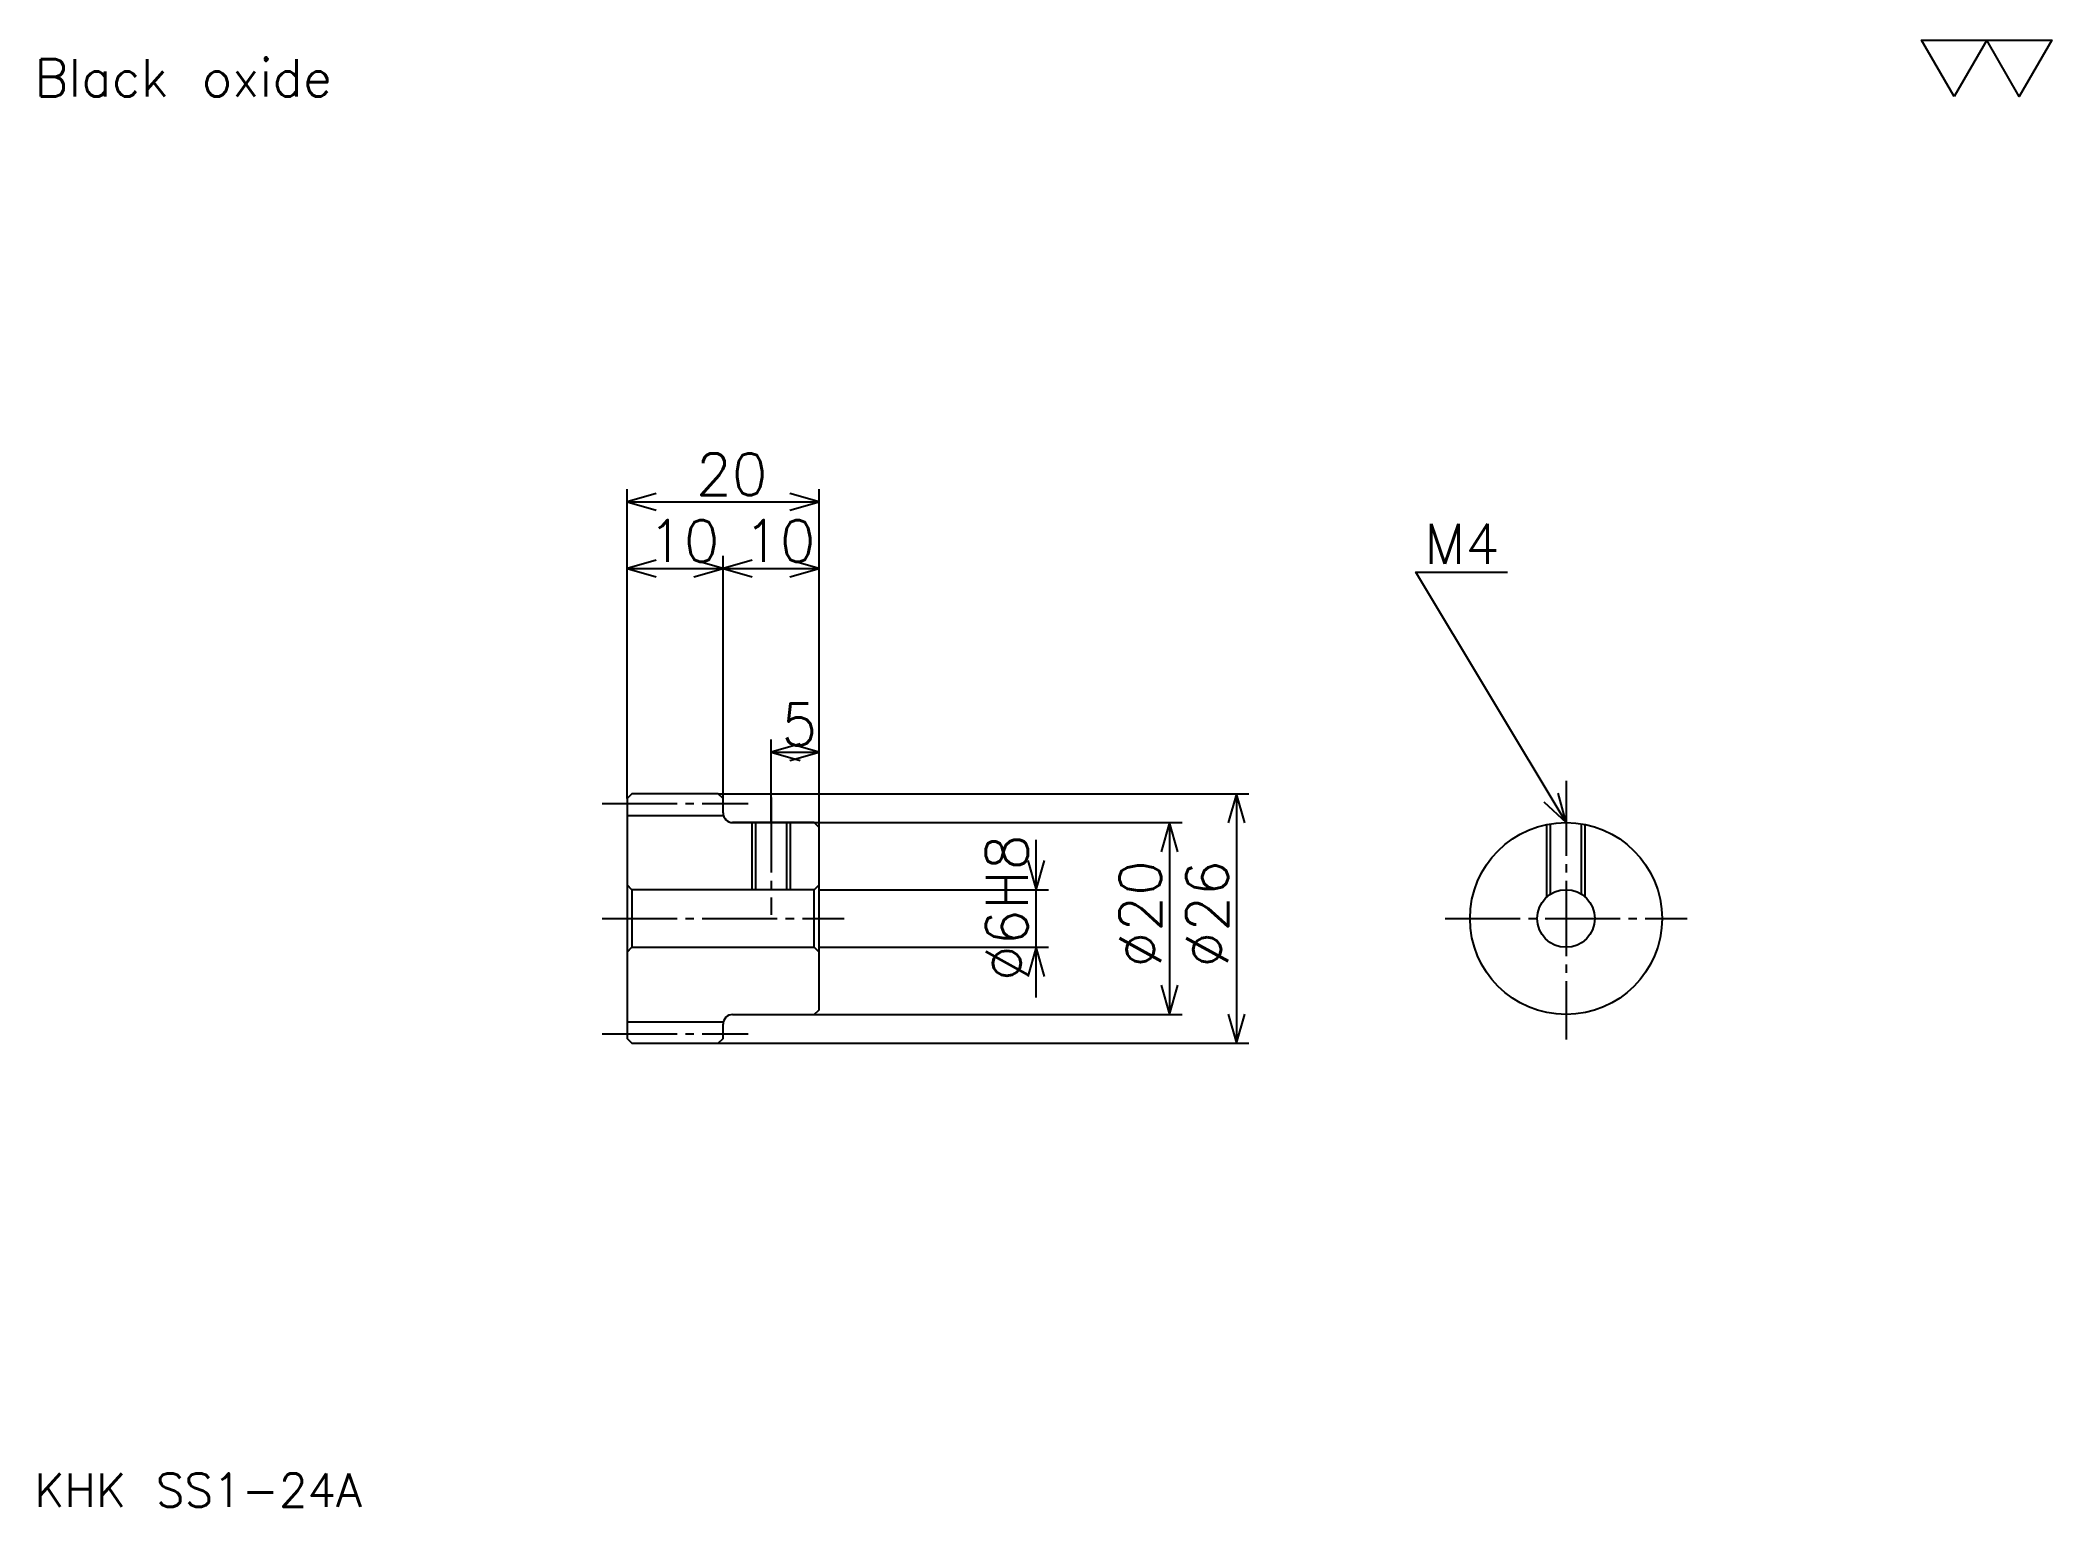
# Model space of a CAD drawing. Extents: x 9 to 219, y 10 to 162.
import ezdxf

# ---------------------------------------------------------------- set-up
doc = ezdxf.new("R2010")
doc.units = 0
doc.linetypes.add('DASHDOT', pattern=[10.434782, 7.826087, -0.869565, 0.869565, -0.869565])
doc.layers.get('0').update_dxf_attribs({"linetype": 'CONTINUOUS'})
doc.layers.add('DASHDOT', color=6, linetype='DASHDOT')
doc.styles.add('KANJI', font='TXT', dxfattribs={"bigfont": 'BIGFONT'})

msp = doc.modelspace()

# ---------------------------------------------------------------- linework, layer by layer
at = {"color": 5}
for p, q in [((70.434784, 83.869568), (70.434784, 115.608704)), ((90.434784, 83.869568), (90.434784, 115.608704)), ((70.434784, 114.304352), (90.434784, 114.304352)), ((70.434784, 107.347824), (80.434784, 107.347824)), ((80.434784, 83.869568), (80.434784, 108.652176)), ((80.434784, 107.347824), (90.434784, 107.347824)), ((85.434784, 83.869568), (85.434784, 89.521744)), ((85.434784, 88.217392), (90.434784, 88.217392)), ((70.434784, 83.369568), (70.434784, 83.869568)), ((79.934784, 83.869568), (90.434784, 83.869568)), ((80.434784, 83.369568), (80.434784, 83.869568)), ((85.434784, 80.869568), (85.434784, 83.869568)), ((90.434784, 83.869568), (135.217392, 83.869568)), ((90.434784, 80.369568), (90.434784, 83.869568)), ((133.91304, 83.869568), (133.91304, 57.869568)), ((81.434784, 80.869568), (90.434784, 80.869568)), ((90.434784, 80.869568), (128.260864, 80.869568)), ((126.956528, 80.869568), (126.956528, 60.869568)), ((113.04348, 62.652176), (113.04348, 79.08696)), ((90.434784, 73.869568), (114.347824, 73.869568)), ((90.434784, 67.869568), (114.347824, 67.869568)), ((81.434784, 60.869568), (90.434784, 60.869568)), ((90.434784, 60.869568), (128.260864, 60.869568)), ((79.934784, 57.869568), (90.434784, 57.869568)), ((90.434784, 57.869568), (135.217392, 57.869568))]:
    msp.add_line(p, q, dxfattribs=at)
at = {"color": 4}
for p, q in [((70.434784, 81.619568), (80.434784, 81.619568)), ((70.934784, 73.869568), (70.934784, 67.869568)), ((89.934784, 73.869568), (90.434784, 74.369568)), ((89.934784, 67.869568), (90.434784, 67.369568)), ((70.434784, 60.119568), (80.434784, 60.119568))]:
    msp.add_line(p, q, dxfattribs=at)
at = {"color": 7}
msp.add_lwpolyline([(208.695648, 156.521744), (205.304337, 162.400009), (218.869568, 162.400009), (215.478256, 156.521744), (212.08696, 162.400009), (208.695648, 156.521744)], dxfattribs=at)
at = {"color": 5}
for points in [[(73.478264, 115.17392), (70.434784, 114.304352), (73.478264, 113.434784)], [(87.391304, 113.434784), (90.434784, 114.304352), (87.391304, 115.17392)], [(73.478264, 108.217392), (70.434784, 107.347824), (73.478264, 106.478264)], [(77.391304, 106.478264), (80.434784, 107.347824), (77.391304, 108.217392)], [(83.478264, 108.217392), (80.434784, 107.347824), (83.478264, 106.478264)], [(87.391304, 106.478264), (90.434784, 107.347824), (87.391304, 108.217392)], [(168.260864, 80.869568), (152.608704, 106.956528), (162.17392, 106.956528)], [(88.478264, 89.08696), (85.434784, 88.217392), (88.478264, 87.347824)], [(87.391304, 87.347824), (90.434784, 88.217392), (87.391304, 89.08696)], [(134.782608, 80.826088), (133.91304, 83.869568), (133.043488, 80.826088)], [(165.949371, 83.031944), (168.260864, 80.869568), (167.440659, 83.92672)], [(127.826088, 77.826088), (126.956528, 80.869568), (126.08696, 77.826088)], [(112.17392, 76.913048), (113.04348, 73.869568), (113.91304, 76.913048)], [(113.91304, 64.826088), (113.04348, 67.869568), (112.17392, 64.826088)], [(126.08696, 63.913048), (126.956528, 60.869568), (127.826088, 63.913048)], [(133.043488, 60.913048), (133.91304, 57.869568), (134.782608, 60.913048)]]:
    msp.add_lwpolyline(points, dxfattribs=at)
at = {"color": 4}
for points in [[(80.434784, 81.869568), (80.434784, 83.369568), (79.934784, 83.869568), (70.934784, 83.869568), (70.434784, 83.369568), (70.434784, 67.369568)], [(81.434784, 60.869568), (89.934784, 60.869568), (90.434784, 61.369568), (90.434784, 80.369568), (89.934784, 80.869568), (81.434784, 80.869568)], [(83.434784, 80.869568), (83.434784, 73.869568)], [(83.814781, 80.869568), (83.814781, 73.869568)], [(87.054787, 80.869568), (87.054787, 73.869568)], [(87.434784, 80.869568), (87.434784, 73.869568)], [(166.260864, 73.105637), (166.260864, 80.667526)], [(166.640869, 73.394562), (166.640869, 80.737473)], [(169.880875, 73.394562), (169.880875, 80.737473)], [(170.260864, 73.105637), (170.260864, 80.667526)], [(70.434784, 67.369568), (70.934784, 67.869568), (89.934784, 67.869568), (89.934784, 73.869568), (70.934784, 73.869568), (70.434784, 74.369568)], [(70.434784, 67.369568), (70.434784, 58.369568), (70.934784, 57.869568), (79.934784, 57.869568), (80.434784, 58.369568), (80.434784, 59.869568)]]:
    msp.add_lwpolyline(points, dxfattribs=at)
for radius in [10, 3]:
    msp.add_circle((168.260864, 70.869568), radius, dxfattribs=at)
for centre, start, end in [((81.434784, 81.869568), 180, 270), ((81.434784, 59.869568), 90, 180)]:
    msp.add_arc(centre, 1, start, end, dxfattribs=at)
at = {"layer": 'DASHDOT', "color": 7}
for p, q in [((168.260864, 85.217392), (168.260864, 58.260872)), ((67.826088, 82.869568), (83.04348, 82.869568)), ((67.826088, 70.869568), (93.04348, 70.869568)), ((155.652176, 70.869568), (180.869568, 70.869568)), ((67.826088, 58.869568), (83.04348, 58.869568))]:
    msp.add_line(p, q, dxfattribs=at)
msp.add_lwpolyline([(85.434784, 83.478264), (85.434784, 71.260872)], dxfattribs=at)

# ---------------------------------------------------------------- texts
at = {"color": 7, "style": 'KANJI'}
for s, height, p in [('Black oxide', 3.913043, (8.695652, 156.521744)), ('20', 4.347826, (77.608696, 115)), ('10', 4.347826, (72.608696, 108.04348)), ('10', 4.347826, (82.608696, 108.04348)), ('M4', 4.173913, (153.478271, 107.826088)), ('5', 4.347826, (86.521744, 88.913048)), ('KHK SS1-24A', 3.478261, (8.695652, 9.565217))]:
    msp.add_text(s, height=height, dxfattribs=at).set_placement(p)
for s, p in [('%%c6H8', (112.17392, 64.347832)), ('%%c20', (126.08696, 65.760872)), ('%%c26', (133.043488, 65.760872))]:
    msp.add_text(s, height=4.347826, rotation=90, dxfattribs=at).set_placement(p)

doc.saveas('drawing.dxf')
